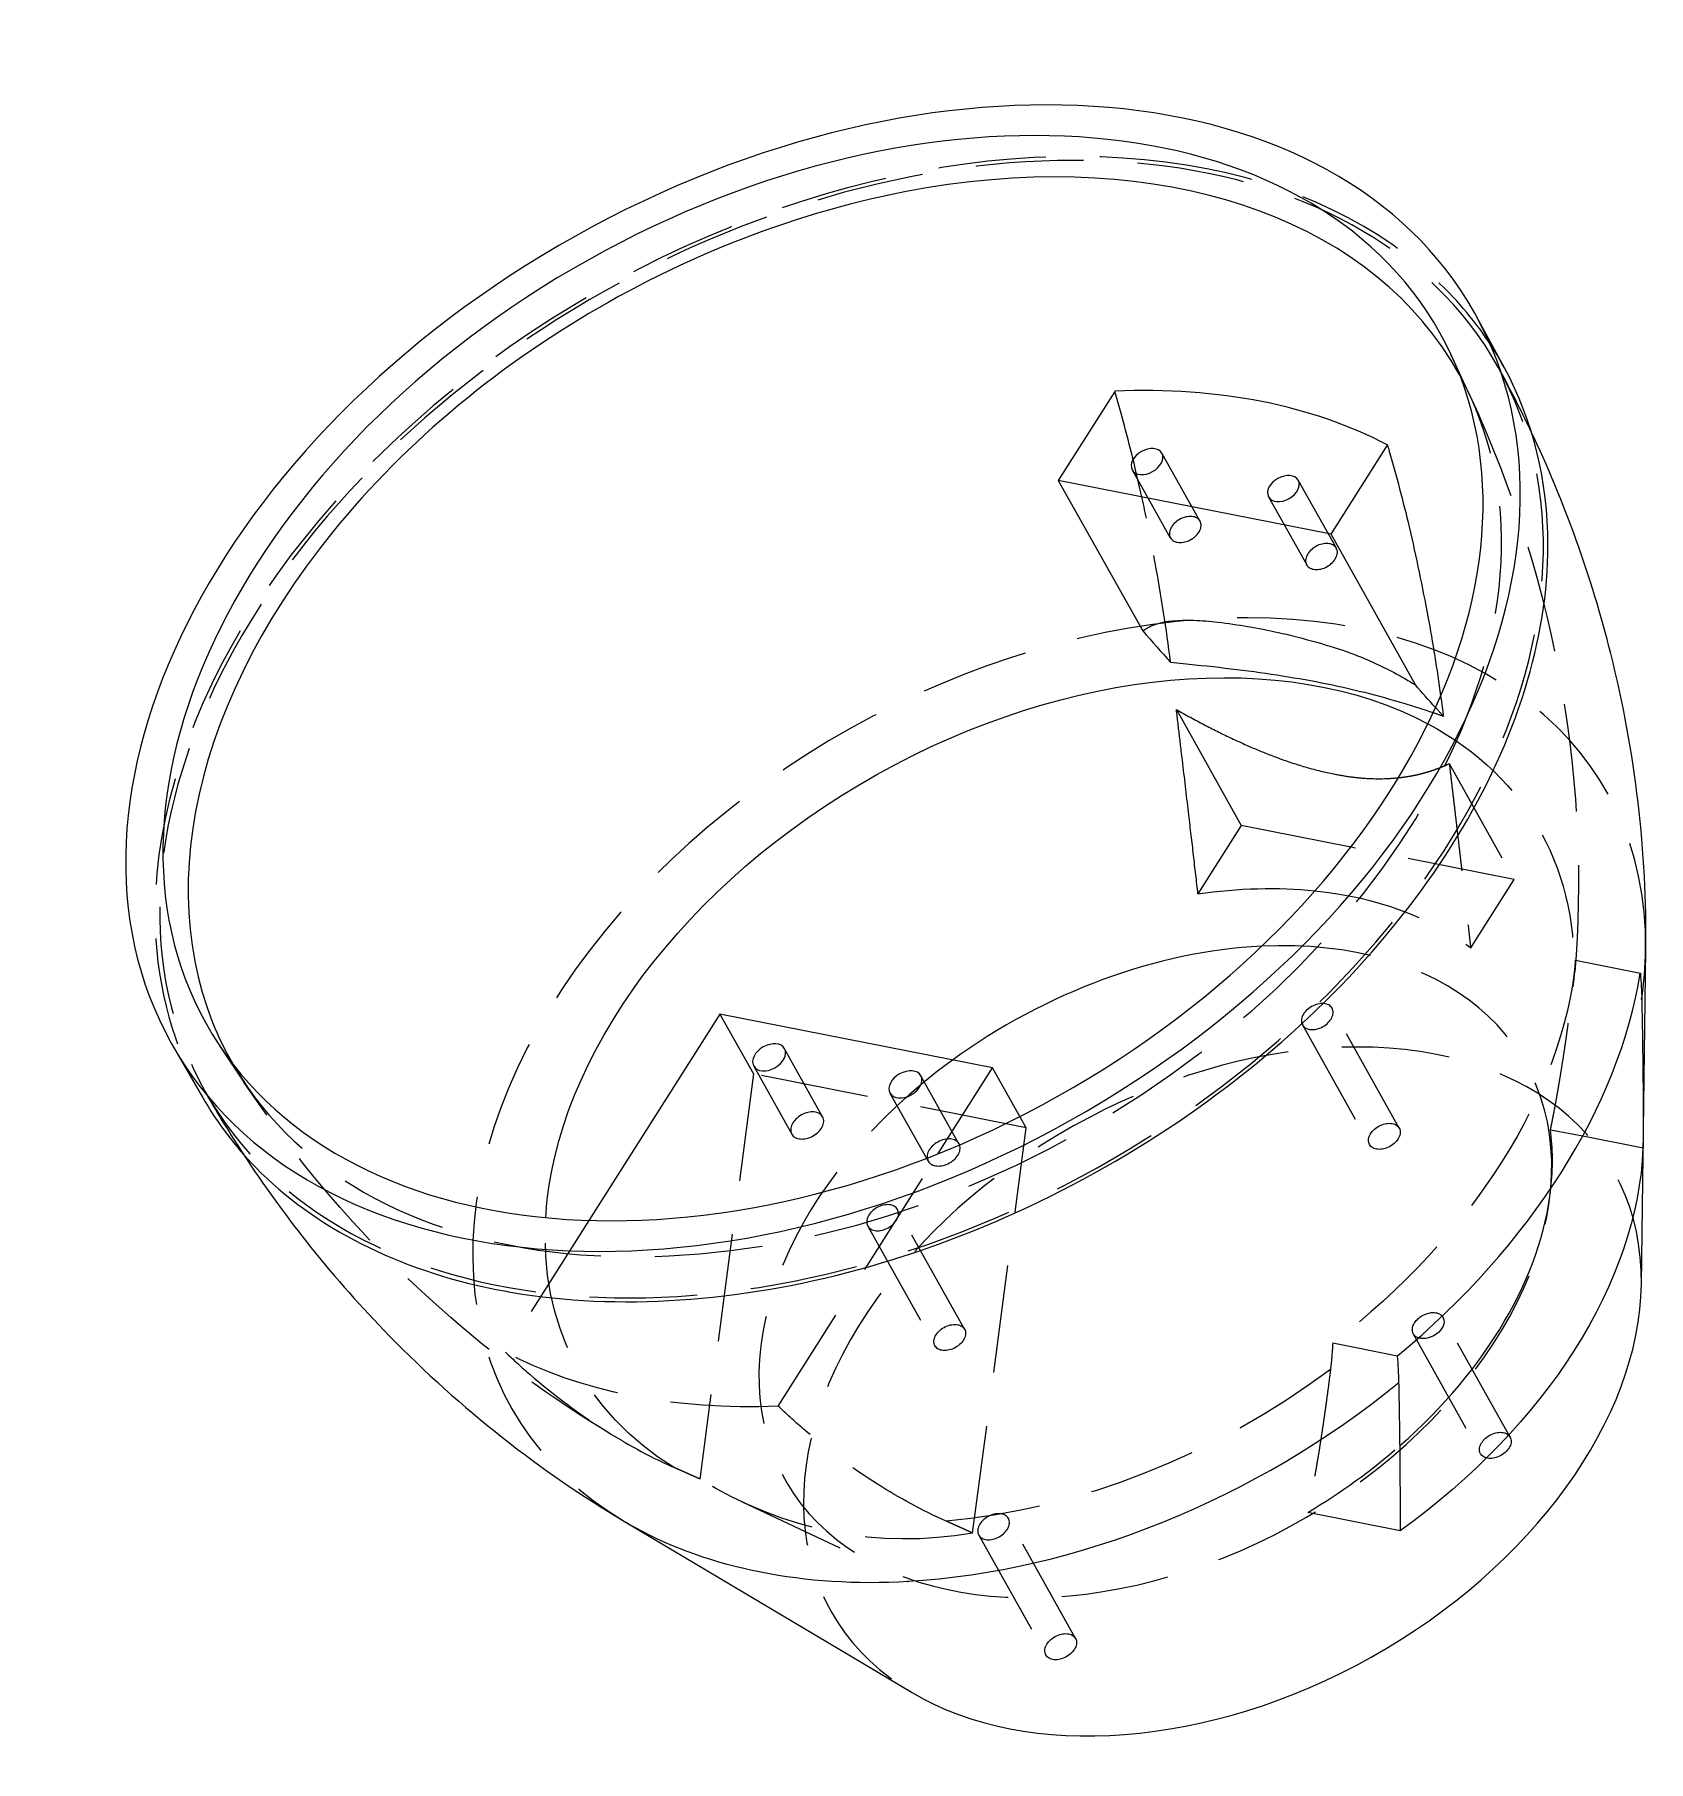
# Model space of a CAD drawing. Header units: millimetres. Extents: x -67 to 28, y -27 to 75.
import ezdxf

# ---------------------------------------------------------------- set-up
doc = ezdxf.new("R2010")
doc.units = ezdxf.units.MM
doc.linetypes.add('HIDDEN', pattern=[9.525, 6.35, -3.175])
doc.layers.get('0').update_dxf_attribs({"color": 253, "lineweight": 70, "true_color": 0x8faf8f})
doc.layers.add('Hidden', color=98, linetype='HIDDEN', lineweight=70, true_color=0x054805)

msp = doc.modelspace()

# ---------------------------------------------------------------- linework, layer by layer
at = {"color": 98, "lineweight": -3, "true_color": 0x054805}
for p, q in [((19.29, 55.44), (17.65, 58.46)), ((-3.64, 54.06), (-6.97, 48.82)), ((9.09, 45.65), (12.41, 50.89)), ((-6.97, 48.82), (-2, 39.96)), ((9.09, 45.65), (-6.97, 48.82)), ((14.05, 36.78), (9.09, 45.65)), ((-0.02, 35.33), (3.8, 28.51)), ((3.8, 28.51), (1.25, 24.48)), ((10.24, 27.23), (3.8, 28.51)), ((27.35, 1.51), (27.61, 21.2)), ((-26.89, 17.41), (-34.6, 5.26)), ((-10.84, 14.24), (-26.89, 17.41)), ((-59.06, 15.5), (-57.35, 12.52)), ((-14.04, 9.19), (-10.84, 14.24)), ((-9.23, 11.37), (-10.84, 14.24)), ((23.9, 10.23), (27.45, 9.53)), ((-32.5, -12.46), (-15.58, -22.53)), ((-31.86, -12.83), (-31.9, -12.8)), ((-15.85, -15.98), (-15.8, -16.01))]:
    msp.add_line(p, q, dxfattribs=at)
at = {"color": 98, "lineweight": -3, "true_color": 0x054805, "extrusion": (2.71234e-17, -4.84335e-17, -1)}
for centre, major_axis in [((-20.82, 37.18), (38.36, 21.48)), ((-20.82, 37.18), (36.31, 20.33)), ((-1.75, 49.93), (0.873, 0.489)), ((6.28, 48.34), (0.873, 0.489)), ((-23.99, 14.86), (0.908, 0.508)), ((-15.97, 13.27), (0.908, 0.508))]:
    msp.add_ellipse(centre, major_axis=major_axis, ratio=0.678379, dxfattribs=at)
at = {"color": 98, "lineweight": -3, "true_color": 0x054805}
for centre, major_axis, start_param, end_param in [((-19.54, 34.9), (-36.13, -20.23), 3.139302, 6.29495), ((-13.55, 24.2), (-34, -19.04), 3.554271, 4.07339), ((-1.26, 2.24), (-21.81, -12.22), 4.07808, 4.886211), ((-6.92, 12.35), (-32.27, -18.07), 2.660569, 2.76835), ((-7.9, 14.1), (-33.17, -18.58), 1.8375, 2.648569), ((-1.44, 2.56), (-22.02, -12.33), 1.875168, 2.690586), ((-1.26, 2.24), (-21.81, -12.22), 2.702241, 2.710024), ((2.69, -4.81), (-23.05, -12.91), 0.373311, 2.768351), ((-6.92, 12.35), (-32.27, -18.07), 0.945982, 1.8255), ((-6.92, 12.35), (-32.27, -18.07), 0.37324, 0.398493)]:
    msp.add_ellipse(centre, major_axis=major_axis, ratio=0.678379, start_param=start_param, end_param=end_param, dxfattribs=at)
at = {"color": 98, "lineweight": -3, "true_color": 0x054805, "extrusion": (2.71234e-17, -4.84335e-17, -1)}
for centre, major_axis, start_param, end_param in [((-6.9, 12.31), (28.3, 15.85), 3.551137, 5.87365), ((-2.46, 4.39), (23.2, 12.99), 5.225322, 5.516298), ((-1.44, 2.56), (27.01, 15.13), 0.392804, 1.404313), ((14.8, -0.93), (0.873, 0.489), 6.162292, 8.874139), ((-6.89, 12.3), (32.24, 18.06), 2.195351, 2.743359), ((-6.89, 12.3), (32.24, 18.06), 2.195351, 2.743359)]:
    msp.add_ellipse(centre, major_axis=major_axis, ratio=0.678379, start_param=start_param, end_param=end_param, dxfattribs=at)
at = {"color": 98, "lineweight": -3, "true_color": 0x054805}
for points, knots in [([(-40.06, 1.2), (-39.74, 1.14), (-39.42, 1.08), (-39.1, 1.02), (-32.91, -0.03), (-25.81, 0.44), (-18.73, 2.37), (-11.53, 4.33), (-4.36, 7.79), (1.82, 12.29), (7.89, 16.7), (13, 22.11), (16.49, 27.81), (19.99, 33.52), (21.85, 39.51), (21.85, 45.01), (21.85, 48.79), (20.97, 52.33), (19.29, 55.44)], [-0.5, -0.5, -0.5, -0.5, -0.4956911, -0.4956911, -0.4956911, -0.4131661, -0.4131661, -0.4131661, -0.3293326, -0.3293326, -0.3293326, -0.2470663, -0.2470663, -0.2470663, -0.1647583, -0.1647583, -0.1647583, -0.1082398, -0.1082398, -0.1082398, -0.1082398]), ([(12.41, 50.89), (12.44, 50.77), (12.48, 50.65), (12.51, 50.53), (12.93, 49.08), (13.32, 47.59), (13.68, 46.08)], [0.102933698, 0.102933698, 0.102933698, 0.102933698, 0.103340869, 0.103340869, 0.103340869, 0.108344484, 0.108344484, 0.108344484, 0.108344484]), ([(27.61, 21.2), (27.68, 26.9), (27.01, 32.77), (24.42, 43.14), (22.83, 47.54), (20.83, 51.76)], [0.00010621, 0.00010621, 0.00010621, 0.00010621, 0.01865588, 0.01865588, 0.03296802, 0.03296802, 0.03296802, 0.03296802]), ([(14.27, 43.41), (14.45, 42.55), (14.62, 41.68), (15.07, 39.26), (15.32, 37.7), (15.53, 36.14)], [0.111268497, 0.111268497, 0.111268497, 0.111268497, 0.114094723, 0.114094723, 0.119098295, 0.119098295, 0.119098295, 0.119098295]), ([(-2, 39.96), (-1.76, 40.14), (-1.48, 40.28), (-0.62, 40.54), (0.06, 40.62), (1.47, 40.57), (1.95, 40.53), (3.01, 40.41), (3.6, 40.32), (4.78, 40.12), (5.39, 40), (6.6, 39.73), (7.23, 39.57), (8.7, 39.17), (9.38, 38.96), (11.24, 38.3), (12.32, 37.79), (13.58, 37.07), (13.81, 36.93), (14.05, 36.78)], [-0.02360196, -0.02360196, -0.02360196, -0.02360196, -0.021832, -0.021832, -0.01906098, -0.01906098, -0.01770104, -0.01770104, -0.01612706, -0.01612706, -0.01456182, -0.01456182, -0.01298904, -0.01298904, -0.0108769, -0.0108769, -0.00595098, -0.00595098, -0.00480609, -0.00480609, -0.00480609, -0.00480609]), ([(-0.36, 38.12), (-0.11, 38.09), (0.13, 38.07), (2.28, 37.85), (4.13, 37.64), (6.79, 37.23), (7.67, 37.08), (8.52, 36.91)], [-0.007952648, -0.007952648, -0.007952648, -0.007952648, -0.00733439, -0.00733439, -0.002487164, -0.002487164, 0, 0, 0, 0]), ([(8.52, 36.91), (10.26, 36.57), (11.89, 36.15), (13.97, 35.52), (14.54, 35.33), (15.09, 35.15)], [0, 0, 0, 0, 0.005095103, 0.005095103, 0.007173307, 0.007173307, 0.007173307, 0.007173307]), ([(-57.35, 12.52), (-56.48, 11.02), (-55.44, 9.63), (-54.21, 8.38), (-50.73, 4.83), (-45.82, 2.34), (-40.06, 1.2)], [-0.6057356, -0.6057356, -0.6057356, -0.6057356, -0.5781009, -0.5781009, -0.5781009, -0.5, -0.5, -0.5, -0.5]), ([(-54.99, 9.24), (-52.47, 5.38), (-49.58, 1.78), (-42.12, -5.86), (-37.43, -9.53), (-32.5, -12.46)], [0.0042698, 0.0042698, 0.0042698, 0.0042698, 0.01898964, 0.01898964, 0.03845385, 0.03845385, 0.03845385, 0.03845385])]:
    msp.add_open_spline(points, degree=3, knots=knots, dxfattribs=at)
for points in [[(13.68, 46.08), (13.89, 45.2), (14.08, 44.31), (14.27, 43.41)], [(-2, 39.96), (-1.46, 39.33), (-0.9, 38.71), (-0.36, 38.12)], [(15.23, 35.45), (14.83, 35.88), (14.44, 36.33), (14.05, 36.78)], [(27.29, 19.82), (27.33, 19.28), (27.36, 18.76), (27.37, 18.24)], [(13.08, -4.28), (13.07, -3.77), (13.04, -3.24), (13, -2.71)]]:
    msp.add_open_spline(points, degree=3, dxfattribs=at)
for points, weights in [([(-0.02, 35.33), (5.33, 32.31), (9.24, 31.54)], [1.01322246401, 1.04062635912, 1.04062635912]), ([(1.25, 24.48), (0.69, 29.39), (-0.02, 35.33)], [1.00102733349, 1.00547975343, 1.00136768292]), ([(9.24, 31.54), (11.29, 31.13), (13.05, 31.32)], [1.04062635912, 1.04062635912, 1.03304763718]), ([(27.37, 18.24), (27.47, 13.39), (27.45, 9.53)], [1, 1.00493659296, 1]), ([(13.16, -13), (13.18, -9.14), (13.08, -4.28)], [1, 1.00493659296, 1])]:
    msp.add_rational_spline(points, weights, degree=2, dxfattribs=at)
at = {"color": 98, "lineweight": -3, "true_color": 0x054805, "extrusion": (-7.72891e-11, -1.28786e-10, -1)}
msp.add_open_spline([(-31.86, -12.83), (-31.87, -12.82), (-31.89, -12.81), (-31.9, -12.8)], degree=3, dxfattribs=at)
at = {"layer": 'Hidden', "lineweight": -3}
for p, q in [((17.26, 53.81), (16.16, 56.19)), ((1.37, 46.41), (-0.87, 50.42)), ((-2.62, 49.44), (-0.38, 45.44)), ((9.4, 44.83), (7.15, 48.83)), ((5.41, 47.86), (7.65, 43.85)), ((16.04, 32.15), (19.86, 25.33)), ((19.86, 25.33), (10.24, 27.23)), ((17.3, 21.3), (19.86, 25.33)), ((23.47, 20.57), (27.29, 19.82)), ((-26.89, 17.41), (-24.91, 13.89)), ((13.09, 10.7), (9.14, 17.75)), ((7.4, 16.77), (11.35, 9.72)), ((-56.36, 15.58), (-54.9, 13.4)), ((-20.84, 11.36), (-23.09, 15.36)), ((-24.9, 14.35), (-22.66, 10.34)), ((-24.91, 13.89), (-28.07, -9.96)), ((-8.86, 10.71), (-24.91, 13.89)), ((-12.82, 9.77), (-15.06, 13.78)), ((-16.88, 12.76), (-14.63, 8.75)), ((-8.86, 10.71), (-9.23, 11.37)), ((-12.02, -13.14), (-8.86, 10.71)), ((22, 10.6), (23.9, 10.23)), ((-23.46, -5.67), (-14.04, 9.19)), ((21.98, 6.76), (22.02, 7.13)), ((-34.6, 5.26), (-39.51, -2.49)), ((-12.49, -1.14), (-16.44, 5.91)), ((-18.18, 4.93), (-14.23, -2.12)), ((19.62, -7.5), (15.67, -0.44)), ((9.18, -1.95), (13, -2.71)), ((13.92, -1.42), (17.87, -8.47)), ((-25.57, -11.31), (-17.25, -15.21)), ((7.71, -11.92), (13.16, -13)), ((-5.96, -19.34), (-9.91, -12.29)), ((-11.65, -13.26), (-7.71, -20.31))]:
    msp.add_line(p, q, dxfattribs=at)
at = {"layer": 'Hidden', "lineweight": -3, "extrusion": (2.71234e-17, -4.84335e-17, -1)}
for centre, major_axis in [((-19.14, 34.18), (38.06, 21.31)), ((0.5, 45.93), (0.873, 0.489)), ((8.52, 44.34), (0.873, 0.489)), ((8.27, 17.26), (0.873, 0.489)), ((-21.75, 10.85), (0.908, 0.508)), ((-13.72, 9.26), (0.908, 0.508)), ((-17.31, 5.42), (0.873, 0.489)), ((-10.78, -12.77), (0.873, 0.489))]:
    msp.add_ellipse(centre, major_axis=major_axis, ratio=0.678379, dxfattribs=at)
at = {"layer": 'Hidden', "lineweight": -3}
for centre, major_axis, start_param, end_param in [((-19.54, 34.9), (-36.13, -20.23), 0.011765, 3.139302), ((-6.92, 12.35), (-32.27, -18.07), 2.76835, 6.656426), ((-1.26, 2.24), (-21.81, -12.22), 2.710024, 4.07808), ((2.69, -4.81), (-23.05, -12.91), 2.768351, 6.656497), ((-1.26, 2.24), (-21.81, -12.22), 4.886211, 8.985426), ((-1.44, 2.56), (-22.02, -12.33), 2.690586, 2.879519), ((-1.44, 2.56), (-22.02, -12.33), 1.606549, 1.875168)]:
    msp.add_ellipse(centre, major_axis=major_axis, ratio=0.678379, start_param=start_param, end_param=end_param, dxfattribs=at)
at = {"layer": 'Hidden', "lineweight": -3, "extrusion": (2.71234e-17, -4.84335e-17, -1)}
for centre, major_axis, start_param, end_param in [((-6.9, 12.31), (28.3, 15.85), 5.87365, 6.701014), ((-2.46, 4.39), (23.2, 12.99), 5.516298, 5.996574), ((-7.9, 14.1), (29.41, 16.47), 0.437317, 1.3598), ((-6.9, 12.31), (28.3, 15.85), 2.782744, 3.551137), ((14.8, -0.93), (0.873, 0.489), 2.590954, 6.162292), ((-13.55, 24.2), (34, 19.04), 2.209795, 2.728914), ((-6.9, 12.31), (28.3, 15.85), 1.379289, 2.155966)]:
    msp.add_ellipse(centre, major_axis=major_axis, ratio=0.678379, start_param=start_param, end_param=end_param, dxfattribs=at)
at = {"layer": 'Hidden', "lineweight": -3}
for centre in [(12.22, 10.21), (-13.36, -1.63), (18.75, -7.98), (-6.83, -19.83)]:
    msp.add_ellipse(centre, major_axis=(-0.873, -0.489), ratio=0.678379, dxfattribs=at)
at = {"layer": 'Hidden', "lineweight": -3, "extrusion": (1.10462e-16, -1.11372e-17, -1)}
msp.add_ellipse((-11.44, 53.52), major_axis=(6.74, 66.9), ratio=0.571056, start_param=2.98178, end_param=3.409974, dxfattribs=at)
at = {"layer": 'Hidden', "lineweight": -3}
for points, knots in [([(1.78, 67.16), (-4.58, 68.42), (-11.98, 68.03), (-19.38, 66.04), (-26.77, 64.06), (-34.14, 60.48), (-40.46, 55.82), (-46.51, 51.35), (-51.57, 45.91), (-55, 40.18), (-58.53, 34.28), (-60.32, 28.1), (-60.12, 22.48), (-59.99, 18.86), (-59.04, 15.48), (-57.35, 12.52)], [-1, -1, -1, -1, -0.9138633, -0.9138633, -0.9138633, -0.8277265, -0.8277265, -0.8277265, -0.7453101, -0.7453101, -0.7453101, -0.6604135, -0.6604135, -0.6604135, -0.6057356, -0.6057356, -0.6057356, -0.6057356]), ([(19.29, 55.44), (18.52, 56.85), (17.58, 58.17), (16.48, 59.39), (12.98, 63.25), (7.86, 65.96), (1.78, 67.16)], [-0.1082398, -0.1082398, -0.1082398, -0.1082398, -0.0824043, -0.0824043, -0.0824043, 0, 0, 0, 0]), ([(-2.38, 49.26), (-2.73, 50.77), (-3.12, 52.25), (-3.54, 53.71), (-3.58, 53.83), (-3.61, 53.95), (-3.64, 54.06)], [0.218988158, 0.218988158, 0.218988158, 0.218988158, 0.223991773, 0.223991773, 0.223991773, 0.22439893, 0.22439893, 0.22439893, 0.22439893]), ([(17.26, 53.81), (19.84, 48.23), (21.67, 42.35), (23.65, 30.72), (23.87, 25.18), (23.43, 19.9)], [0.00000103, 0.00000103, 0.00000103, 0.00000103, 0.01972334, 0.01972334, 0.03822203, 0.03822203, 0.03822203, 0.03822203]), ([(-0.36, 38.12), (-0.61, 40.07), (-0.91, 42.03), (-1.43, 44.85), (-1.6, 45.72), (-1.78, 46.59)], [0.206942767, 0.206942767, 0.206942767, 0.206942767, 0.213237919, 0.213237919, 0.216064145, 0.216064145, 0.216064145, 0.216064145]), ([(23.33, 19.01), (23.35, 19.16), (23.37, 19.3), (23.4, 19.6), (23.41, 19.75), (23.43, 19.9)], [0.192270914, 0.192270914, 0.192270914, 0.192270914, 0.19314669, 0.19314669, 0.194060428, 0.194060428, 0.194060428, 0.194060428]), ([(-32.63, -7.72), (-36.12, -5.68), (-39.51, -3.26), (-47.36, 3.57), (-51.46, 8.24), (-54.9, 13.4)], [0.00615533, 0.00615533, 0.00615533, 0.00615533, 0.0191913, 0.0191913, 0.0379473, 0.0379473, 0.0379473, 0.0379473]), ([(9.18, -1.95), (9.16, -2.34), (9.13, -2.71), (9.08, -3.23), (9.06, -3.37), (9.05, -3.52)], [0.114303037, 0.114303037, 0.114303037, 0.114303037, 0.116528244, 0.116528244, 0.11740402, 0.11740402, 0.11740402, 0.11740402]), ([(-39.51, -2.49), (-39.03, -2.95), (-38.55, -3.39), (-38.06, -3.81), (-36.63, -5.05), (-35.16, -6.14), (-33.66, -7.09), (-33.33, -7.3), (-32.99, -7.51), (-32.64, -7.71)], [0.1029309, 0.1029309, 0.1029309, 0.1029309, 0.10579683, 0.10579683, 0.10579683, 0.11409472, 0.11409472, 0.11409472, 0.11595878, 0.11595878, 0.11595878, 0.11595878]), ([(-13.57, -12.44), (-14.96, -11.82), (-16.31, -11.09), (-17.61, -10.27), (-19.11, -9.32), (-20.58, -8.22), (-22, -6.99), (-22.5, -6.57), (-22.98, -6.12), (-23.46, -5.67)], [0.20602451, 0.20602451, 0.20602451, 0.20602451, 0.21323792, 0.21323792, 0.21323792, 0.22153581, 0.22153581, 0.22153581, 0.22440174, 0.22440174, 0.22440174, 0.22440174])]:
    msp.add_open_spline(points, degree=3, knots=knots, dxfattribs=at)
for points in [[(20.83, 51.76), (20.26, 52.95), (19.66, 54.13), (19.03, 55.29)], [(-1.78, 46.59), (-1.97, 47.48), (-2.17, 48.37), (-2.38, 49.26)], [(15.53, 36.14), (15.59, 35.74), (15.64, 35.34), (15.7, 34.94)], [(15.09, 35.15), (15.3, 35.08), (15.5, 35.01), (15.7, 34.94)], [(15.7, 34.94), (15.54, 35.11), (15.39, 35.28), (15.23, 35.45)], [(23.43, 19.9), (23.44, 20.12), (23.46, 20.35), (23.47, 20.57)], [(-57.09, 12.66), (-56.42, 11.5), (-55.72, 10.36), (-54.99, 9.24)], [(-32.64, -7.71), (-31.66, -8.28), (-30.65, -8.81), (-29.62, -9.27)], [(-15.85, -15.98), (-15.83, -15.99), (-15.82, -16), (-15.8, -16.01)]]:
    msp.add_open_spline(points, degree=3, dxfattribs=at)
for points, weights in [([(13.05, 31.32), (14.65, 31.49), (16.04, 32.15)], [1.03304763718, 1.02621502673, 1.01322246401]), ([(16.04, 32.15), (16.74, 26.22), (17.3, 21.3)], [1.00136768292, 1.00547975343, 1.00102733349]), ([(22, 10.6), (22.71, 14.05), (23.33, 19.01)], [1, 1.01095073131, 1]), ([(9.05, -3.52), (8.43, -8.48), (7.71, -11.92)], [1, 1.01095073131, 1]), ([(-28.07, -9.96), (-28.83, -9.62), (-29.62, -9.27)], [1.00783161985, 1.00888230207, 1.00951526312]), ([(-12.02, -13.14), (-12.77, -12.8), (-13.57, -12.44)], [1.00783161985, 1.00888230207, 1.00951526312])]:
    msp.add_rational_spline(points, weights, degree=2, dxfattribs=at)

doc.saveas('drawing.dxf')
